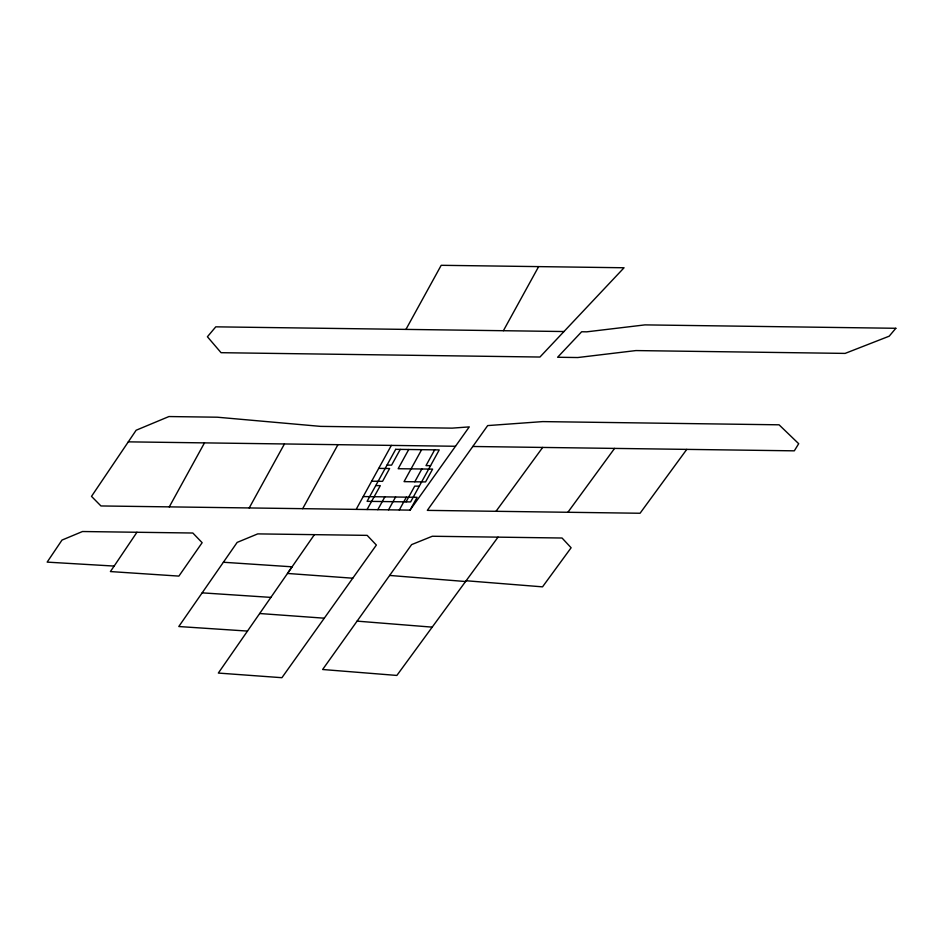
<?xml version="1.0" encoding="UTF-8"?>
<svg xmlns="http://www.w3.org/2000/svg" width="943" height="943" viewBox="0 0 943 943"><rect width="100%" height="100%" fill="white"/><g stroke="black" fill="none" stroke-linecap="round" stroke-linejoin="round"><path stroke-width="1.41" d="M169.28 506.874L204.478 442.88M249.211 507.959L284.432 443.964M405.95 329.39L441.194 265.301L624.054 267.765L539.95 357.032L221.063 352.694L207.413 336.757L215.782 326.832L563.985 331.535M391.357 445.391L356.159 509.385L100.948 505.955L91.506 496.372L136.146 430.232L168.95 416.547L217.314 417.207L320.573 426.377L452.157 428.134L469.272 426.896L410.04 510.128L356.301 509.385M367.051 509.538L380.312 485.645L375.75 485.586M400.256 449.387L391.593 465.147L387.031 465.088M408.732 449.505L398.158 468.73L432.613 469.107L425.564 481.92L404.052 481.637L421.627 449.681M377.801 509.68L384.85 496.867M388.551 509.821L395.6 497.008M399.302 509.974L406.35 497.161M414.814 481.779L421.851 468.966M406.056 501.865L414.72 486.116L419.281 486.175M434.664 449.858L426 465.606L430.562 465.677M503.397 330.698L538.642 266.61M410.052 510.116L417.101 497.303L363.35 496.572M302.679 508.678L337.948 444.672M114.15 566.071L136.947 532.265L192.843 533.019L202.144 542.685L178.899 576.102L110.39 571.564L114.15 566.071L47.15 562.122L61.99 540.08L82.489 531.522L136.947 532.265M247.49 631.079L178.781 626.529L237.164 542.402L257.734 533.891L367.157 535.365L376.363 545.054L281.91 677.699L218.328 673.066L292.106 566.814L223.385 562.252M314.396 534.657L287.485 573.45L352.788 578.212M472.785 446.487L794.312 450.837L798.697 443.705L779.071 424.81L542.708 421.604L487.672 425.588L427.309 510.375L640.061 513.251L686.775 449.375M466.113 580.747L542.52 586.852L571.116 547.765L562.052 538.017L432.307 536.249L411.608 544.618L322.624 669.506L396.862 675.436L498.034 537.133M496.006 511.306L542.696 447.418M567.898 512.261L614.577 448.408M128.295 441.854L455.504 446.263M378.85 468.376L389.6 468.53L382.552 481.343L371.801 481.201M202.167 592.852L270.865 597.39M259.655 613.516L324.286 618.195M389.624 575.442L465.536 581.525M357.067 621.131L432.189 627.142M395.695 449.328L367.086 501.334L410.618 501.924L439.226 449.917L395.695 449.328M895.85 328.282L889.19 336.191L845.117 353.401L635.924 350.572L577.764 357.538L557.619 357.256L581.654 331.759L586.758 331.83L644.941 324.887L895.85 328.282"/></g></svg>
